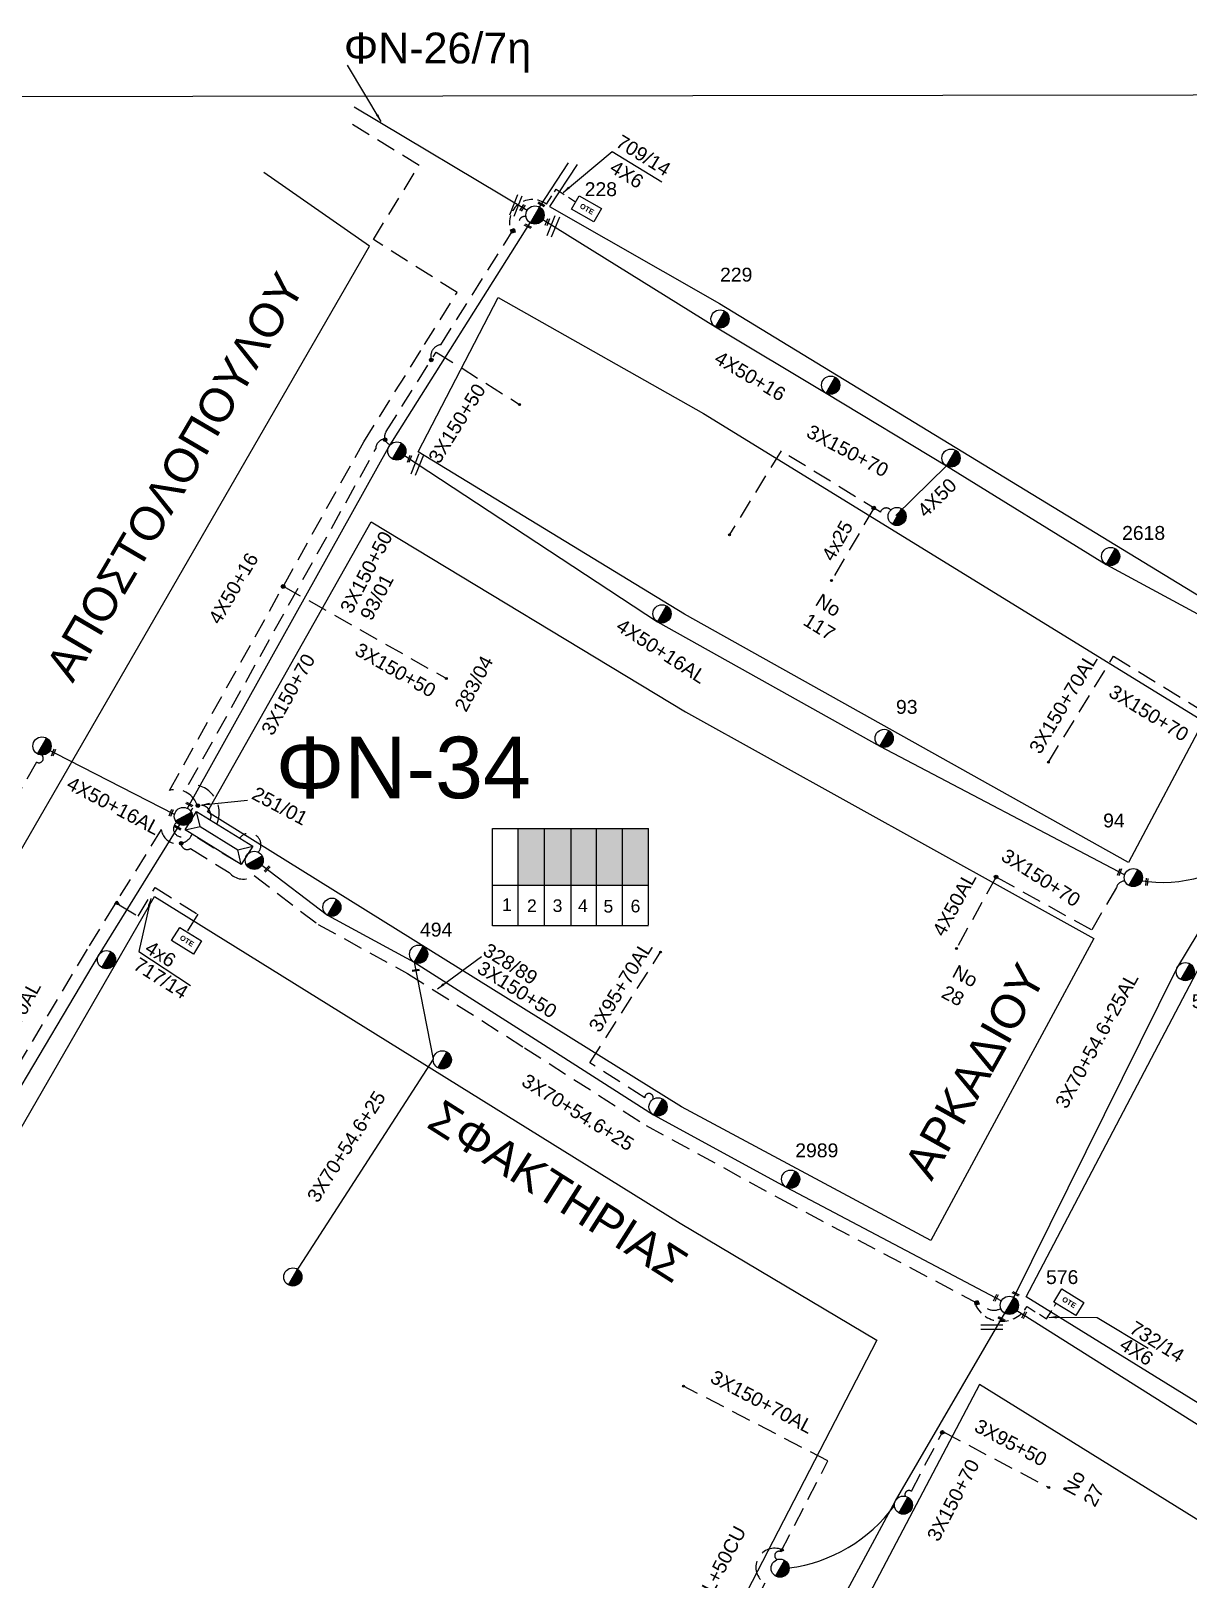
# Model space of a CAD drawing. Header units: millimetres. Extents: x 771 to 3391, y 686 to 1835.
# Drawn here: x 1578.8 to 1729.1, y 1568.5 to 1769.6 of the extents above; entities that cross this region are included whole.
import ezdxf

# ---------------------------------------------------------------- set-up
doc = ezdxf.new("R2010")
doc.units = ezdxf.units.MM
doc.linetypes.add('DASHED', pattern=[19.05, 12.7, -6.35])
for name, color, linetype in [('Pillar OTE', 7, 'Continuous'), ('Άγνωστα', 7, 'Continuous'), ('Γυμνά εναέρια ΧΤ και ΦΟΠ (3Φ)   4x50+16AL', 7, 'Continuous'), ('Επιγραφές - Σχήματα', 7, 'Continuous'), ('Καλωδια ΧΤ  3X95+50', 7, 'Continuous'), ('Καλώδια ΧΤ   3x150+50CU', 7, 'DASHED'), ('Καλώδια ΧΤ   3x150+70AL', 7, 'DASHED'), ('Καλώδια ΧΤ   3x150AL+50CU', 7, 'DASHED'), ('Μηχανική τομή', 7, 'Continuous'), ('Στύλος ΦΜ', 7, 'Continuous'), ('Στύλος ΦΜ @ 1', 7, 'Continuous'), ('Συνδέσεις', 7, 'Continuous'), ('Συνεστραμμένα ΧΤ   3x70+54.6+25 AL', 7, 'SYN_LINE'), ('Συνεστραμμένα ΧΤ   4x120+25 AL', 7, 'SYN_LINE'), ('Τομή', 7, 'Continuous'), ('Υπογεια Καλωδια Δικτυου ΧΤ 4X25', 7, 'DASHED'), ('Υποσταθμός εναέριος 2 στύλων', 7, 'Continuous'), ('Υποσταθμός πόλεως', 7, 'Continuous'), ('Υπόβαθρο ΔΕΗ', 7, 'Continuous'), ('Υπόγεια καλώδια Παροχών ΧΤ   4x50AL', 7, 'DASHED'), ('Υπόγεια καλώδια Παροχών ΧΤ   4x6', 7, 'DASHED')]:
    doc.layers.add(name, color=color, linetype=linetype)
doc.styles.add('arial', font='arial.ttf')
doc.styles.get("Standard").update_dxf_attribs({"font": 'arial.ttf'})
doc.linetypes.add('SYN_LINE', pattern='A,0.5,-0.0001,["/\\/\\/\\/",Standard,S=0.1,R=0,X=0,Y=-0.05],-0.25', length=0.7501)
doc.dimstyles.new('ISO-25', dxfattribs={"dimtxt": 2.5, "dimasz": 2.5, "dimexe": 1.25, "dimexo": 0.625, "dimtad": 1, "dimtxsty": 'Standard', "dimcen": 2.5, "dimadec": 0, "dimazin": 0, "dimtfac": 1, "dimtmove": 0, "dimatfit": 3, "dimfxl": 1, "dimarcsym": 0})

# ---------------------------------------------------------------- blocks, each defined once
blk = doc.blocks.new('ΥΠΑΡΧΩΝ ΤΣΙΜΕΝΤΕΝΙΟΣ ΣΤΥΛΟΣ')
at = {"layer": 'Στύλος ΦΜ'}
blk.add_hatch(color=7, dxfattribs=at).paths.add_polyline_path([(-1.29, -2.28, 0.574793), (2.62, 0, 0.268822), (1.3, 2.27)])
at = {"layer": 'Στύλος ΦΜ', "color": 7}
blk.add_line((-1.29, -2.28), (1.3, 2.27), dxfattribs=at)
blk.add_circle((0, 0), 2.62, dxfattribs=at)
at = {"layer": 'Στύλος ΦΜ', "flags": 4}
for tag, p in [('ΑΡΙΘΜΟΣ', (-4.68, 8.05)), ('ΤΥΠΟΣ', (-4.91, 3.03))]:
    blk.add_attdef(tag, p, '', height=4, dxfattribs=at)
blk = doc.blocks.new('ΥΠΟΣΤΑΘΜΟΣ ΕΝΑΕΡΙΟΣ ΕΠΙ 2 ΣΤΥΛΩΝ')
at = {"layer": 'Υποσταθμός εναέριος 2 στύλων', "linetype": 'Continuous'}
for points in [[(-11.97, -2.11, 0.574793), (-8.45, -0.07, 0.268822), (-9.64, 1.98)], [(9.68, -2.15, 0.574793), (13.19, -0.1, 0.268822), (12.01, 1.95)]]:
    blk.add_hatch(color=256, dxfattribs=at).paths.add_polyline_path(points)
for p, q in [((-11.97, -2.11), (-9.64, 1.98)), ((9.68, -2.15), (12.01, 1.95))]:
    blk.add_line(p, q, dxfattribs=at)
for centre in [(-10.81, -0.07), (10.84, -0.1)]:
    blk.add_circle(centre, 2.36, dxfattribs=at)
at = {"layer": 'Υποσταθμός πόλεως', "linetype": 'Continuous', "ltscale": 40}
blk.add_lwpolyline([(-8.57, 2.82), (8.57, 2.82), (8.57, -2.82), (-8.57, -2.82)], close=True, dxfattribs=at)
for points in [[(-5.75, 0), (-8.57, 2.82)], [(-8.57, -2.82), (-5.75, 0)], [(-5.75, 0), (5.75, 0)], [(5.75, 0), (8.57, 2.82)], [(8.57, -2.82), (5.75, 0)]]:
    blk.add_lwpolyline(points, dxfattribs=at)
at = {"layer": 'Υποσταθμός εναέριος 2 στύλων', "ltscale": 40, "flags": 1}
for tag, p in [('ΜΕΤΑΣΧΗΜΑΤΙΣΜΟΣ', (14.09, 2.51)), ('ΙΣΧΥΣ', (14.07, -0.28)), ('ΑΡΙΘΜΟΣ', (14.19, -3))]:
    blk.add_attdef(tag, p, '', height=1.8, dxfattribs=at)
blk = doc.blocks.new('ΤΟΜΗ')
at = {"layer": 'Τομή', "ltscale": 40}
for p, q in [((-5.68, 0), (5.68, 0)), ((5.68, -2.33), (-5.68, -2.33))]:
    blk.add_line(p, q, dxfattribs=at)
blk = doc.blocks.new('_ΣΥΝΔΕΣΗ')
at = {"layer": 'Συνδέσεις', "linetype": 'SYN_LINE', "ltscale": 40}
blk.add_hatch(color=256, dxfattribs=at).paths.add_polyline_path([(0.5, -0.01, 1), (-0.5, -0.01, 1)])
at = {"layer": 'Συνδέσεις'}
blk.add_circle((0, -0.01), 0.5, dxfattribs=at)
blk = doc.blocks.new('ΜΗΧΑΝΙΚΗ ΤΟΜΗ')
at = {"layer": 'Μηχανική τομή', "ltscale": 40}
for p, q in [((-1.89, 0.78), (1.89, 0.78)), ((1.89, 0), (-1.89, 0))]:
    blk.add_line(p, q, dxfattribs=at)
blk = doc.blocks.new('TSONTA XT1')
at = {"ltscale": 40}
h = blk.add_hatch(color=256, dxfattribs=at)
h.dxf.hatch_style = 1
h.paths.add_polyline_path([(595.96, 2487.66), (597.07, 2488.77), (595.96, 2489.87), (594.85, 2488.77)])
blk.add_lwpolyline([(594.85, 2488.77), (595.96, 2489.87), (597.07, 2488.77), (595.96, 2487.66)], close=True, dxfattribs=at)
blk = doc.blocks.new('PILLAR ΟΤΕ')
at = {"layer": 'Pillar OTE', "ltscale": 40}
blk.add_lwpolyline([(-3.31, 2.02), (3.39, 2.02), (3.39, -1.99), (-3.31, -1.99)], close=True, dxfattribs=at)
at = {"layer": 'Pillar OTE', "insert": (-1.81, 0.71), "char_height": 1.3575, "width": 109.961, "attachment_point": 1}
blk.add_mtext('{\\fArial|b1|i0|c161|p34;OTE}', dxfattribs=at)

msp = doc.modelspace()

# ---------------------------------------------------------------- hatches: boundary and pattern name
at = {"layer": 'Pillar OTE', "ltscale": 40}
h = msp.add_hatch(color=256, dxfattribs=at)
h.dxf.hatch_style = 1
h.paths.add_polyline_path([(1589.72296, 1656.15974), (1590.27627, 1656.06684), (1589.98981, 1656.55682)])
at = {"layer": 'Καλώδια ΧΤ   3x150+50CU', "linetype": 'DASHED', "ltscale": 0.2}
h = msp.add_hatch(color=30, dxfattribs=at)
h.dxf.hatch_style = 1
h.paths.add_polyline_path([(1645.54925, 1665.98415), (1642.10938, 1665.98436), (1642.10892, 1658.62377), (1645.54879, 1658.62043)])
h = msp.add_hatch(color=151, dxfattribs=at)
h.dxf.hatch_style = 1
h.paths.add_polyline_path([(1648.98882, 1665.98393), (1645.54925, 1665.98415), (1645.54879, 1658.62043), (1648.98836, 1658.61709)])
h = msp.add_hatch(color=1, dxfattribs=at)
h.dxf.hatch_style = 1
h.paths.add_polyline_path([(1652.28638, 1665.98373), (1648.98882, 1665.98393), (1648.98836, 1658.61709), (1652.28592, 1658.61389)])
h = msp.add_hatch(color=6, dxfattribs=at)
h.dxf.hatch_style = 1
h.paths.add_polyline_path([(1655.67237, 1665.98351), (1652.28638, 1665.98373), (1652.28592, 1658.61389), (1655.67191, 1658.6106)])
h = msp.add_hatch(color=5, dxfattribs=at)
h.dxf.hatch_style = 1
h.paths.add_polyline_path([(1659.06902, 1665.9833), (1655.67237, 1665.98351), (1655.67191, 1658.6106), (1659.06856, 1658.6073)])

# ---------------------------------------------------------------- linework, layer by layer
at = {"layer": 'Pillar OTE', "ltscale": 40}
for points in [[(1638.78067, 1653.34428), (1638.78147, 1665.98457), (1659.06902, 1665.9833)], [(1642.10858, 1653.34189), (1642.10938, 1665.98436)], [(1645.54846, 1653.33845), (1645.54925, 1665.98415)], [(1648.98803, 1653.33502), (1648.98882, 1665.98393)], [(1652.28558, 1653.33173), (1652.28638, 1665.98373)], [(1655.67158, 1653.32834), (1655.67237, 1665.98351)], [(1659.06823, 1653.44738), (1659.06902, 1665.9833)], [(1638.78101, 1658.627), (1659.06856, 1658.6073)], [(1589.98981, 1656.55682), (1590.27627, 1656.06684), (1589.72296, 1656.15974), (1589.98981, 1656.55682)], [(1659.06823, 1653.31555), (1659.06823, 1653.31555), (1638.78067, 1653.34521)]]:
    msp.add_lwpolyline(points, dxfattribs=at)
at = {"layer": 'Άγνωστα', "color": 6}
msp.add_lwpolyline([(1691.16581, 1706.65433), (1697.76328, 1713.07889)], dxfattribs=at)
at = {"layer": 'Άγνωστα', "color": 1, "linetype": 'DASHED', "ltscale": 0.2}
msp.add_lwpolyline([(1651.43684, 1635.55605), (1660.67221, 1650.00762)], dxfattribs=at)
msp.add_lwpolyline([(1659.63046, 1630.79094, 1.194925234), (1658.55668, 1631.00607), (1651.43684, 1635.55605)], format="xyb", dxfattribs=at)
at = {"layer": 'Γυμνά εναέρια ΧΤ και ΦΟΠ (3Φ)   4x50+16AL', "color": 5, "linetype": 'Continuous', "ltscale": 0.2}
msp.add_lwpolyline([(1644.89149, 1746.70194), (1648.67547, 1752.48042)], dxfattribs=at)
at = {"layer": 'Γυμνά εναέρια ΧΤ και ΦΟΠ (3Φ)   4x50+16AL', "color": 6, "linetype": 'Continuous', "ltscale": 0.2}
msp.add_lwpolyline([(1645.33382, 1745.10508), (1667.76257, 1731.14797), (1682.13165, 1722.55388), (1697.76328, 1713.07889), (1718.49906, 1700.29832), (1746.5739, 1685.12595)], dxfattribs=at)
at = {"layer": 'Γυμνά εναέρια ΧΤ και ΦΟΠ (3Φ)   4x50+16AL', "color": 173, "linetype": 'Continuous', "ltscale": 0.2}
msp.add_lwpolyline([(1627.37368, 1714.42068), (1660.22305, 1692.85009), (1689.08594, 1676.66323), (1720.91273, 1659.96862)], dxfattribs=at)
at = {"layer": 'Γυμνά εναέρια ΧΤ και ΦΟΠ (3Φ)   4x50+16AL', "color": 30}
msp.add_lwpolyline([(1597.48828, 1667.8005), (1580.31664, 1676.59421)], dxfattribs=at)
at = {"layer": 'Καλωδια ΧΤ  3X95+50', "color": 5, "linetype": 'DASHED', "ltscale": 0.2}
msp.add_lwpolyline([(1631.48568, 1727.88166), (1642.4129, 1720.99637)], dxfattribs=at)
at = {"layer": 'Καλωδια ΧΤ  3X95+50', "color": 27, "linetype": 'DASHED', "ltscale": 0.2}
msp.add_lwpolyline([(1697.26951, 1587.62047), (1710.95177, 1580.42382)], dxfattribs=at)
at = {"layer": 'Καλώδια ΧΤ   3x150+50CU', "color": 151, "linetype": 'DASHED', "ltscale": 0.2}
msp.add_lwpolyline([(1600.37786, 1669.14954, 0.381740743), (1596.82857, 1670.93272), (1622.0812, 1716.23417), (1629.96108, 1728.83855), (1634.19946, 1735.62084), (1623.31157, 1742.48135), (1629.24065, 1752.13071), (1619.96225, 1757.83185)], format="xyb", dxfattribs=at)
at = {"layer": 'Καλώδια ΧΤ   3x150+50CU', "color": 5, "linetype": 'DASHED', "ltscale": 0.2}
for points in [[(1630.83597, 1726.85056, -0.471214852), (1632.08453, 1728.83207), (1642.29014, 1745.02876, -0.422610815), (1643.15375, 1745.43586)], [(1625.48412, 1715.8091, -0.475340971), (1624.98542, 1717.5655), (1631.48568, 1727.88166)], [(1602.99019, 1666.55501, 0.564286441), (1599.31527, 1671.6968), (1623.63143, 1715.3183, -0.410182563), (1624.81732, 1716.56877)]]:
    msp.add_lwpolyline(points, format="xyb", dxfattribs=at)
at = {"layer": 'Καλώδια ΧΤ   3x150+50CU', "color": 151, "linetype": 'DASHED', "ltscale": 0.2}
msp.add_lwpolyline([(1611.61393, 1697.45662), (1632.89455, 1685.40734)], dxfattribs=at)
at = {"layer": 'Καλώδια ΧΤ   3x150+50CU', "color": 30, "linetype": 'DASHED', "ltscale": 0.2}
msp.add_lwpolyline([(1580.24555, 1675.51956, -0.913385439), (1579.56666, 1674.60396), (1577.54277, 1671.09983), (1564.34482, 1678.72263)], format="xyb", dxfattribs=at)
at = {"layer": 'Καλώδια ΧΤ   3x150+50CU', "color": 6, "linetype": 'DASHED', "ltscale": 0.2}
msp.add_lwpolyline([(1598.35454, 1664.06164, 0.60314374), (1599.55556, 1663.36921), (1604.57598, 1660.2682, 0.402505132), (1607.80807, 1659.88038), (1616.16219, 1653.4964), (1627.74196, 1647.1634), (1642.93963, 1637.49351), (1658.74115, 1627.39545), (1676.12867, 1617.90205), (1703.23407, 1603.53543, 0.238702489), (1704.81531, 1603.63916)], format="xyb", dxfattribs=at)
at = {"layer": 'Καλώδια ΧΤ   3x150+50CU', "linetype": 'DASHED', "ltscale": 0.2}
msp.add_lwpolyline([(1600.44893, 1664.81555), (1605.46935, 1661.71454)], dxfattribs=at)
at = {"layer": 'Καλώδια ΧΤ   3x150+50CU', "color": 27, "linetype": 'DASHED', "ltscale": 0.2}
msp.add_lwpolyline([(1676.18091, 1572.36242, 0.884815953), (1674.15273, 1567.94505), (1666.80854, 1553.73016), (1650.86609, 1561.9669)], format="xyb", dxfattribs=at)
at = {"layer": 'Καλώδια ΧΤ   3x150+50CU', "color": 151, "linetype": 'DASHED', "ltscale": 0.2}
msp.add_arc((1600.82085, 1667.59332), 1.40549, 338.8181895, 151.8654261, dxfattribs=at)
at = {"layer": 'Καλώδια ΧΤ   3x150+50CU', "color": 30, "linetype": 'DASHED', "ltscale": 0.2}
msp.add_arc((1598.38382, 1665.94074), 1.03592, 127.1001647, 335.3919086, dxfattribs=at)
at = {"layer": 'Καλώδια ΧΤ   3x150+50CU', "color": 1, "linetype": 'DASHED', "ltscale": 0.2}
msp.add_arc((1607.1921, 1663.84405), 1.5231, 321.3545454, 144.5973858, dxfattribs=at)
at = {"layer": 'Καλώδια ΧΤ   3x150+70AL', "color": 6, "linetype": 'DASHED', "ltscale": 0.2}
for points in [[(1690.52372, 1707.36271, 0.562526479), (1689.17357, 1707.08946), (1676.26772, 1715.03274), (1669.58193, 1704.16999)], [(1599.78633, 1665.22482, -0.748166783), (1595.75478, 1665.84939), (1586.1218, 1650.32426), (1574.5181, 1630.81879), (1560.465, 1605.9836, 0.045600321), (1559.80578, 1601.36666)]]:
    msp.add_lwpolyline(points, format="xyb", dxfattribs=at)
at = {"layer": 'Καλώδια ΧΤ   3x150+70AL', "color": 30, "linetype": 'DASHED', "ltscale": 0.2}
msp.add_lwpolyline([(1710.9968, 1674.60728), (1719.46838, 1688.37148), (1740.92186, 1675.16731), (1745.24286, 1684.39265, -0.9225664), (1748.21119, 1688.31646)], format="xyb", dxfattribs=at)
at = {"layer": 'Καλώδια ΧΤ   3x150+70AL', "color": 173, "linetype": 'DASHED', "ltscale": 0.2}
msp.add_lwpolyline([(1720.94116, 1659.1586, 0.339403524), (1719.83858, 1658.31207), (1716.60893, 1652.8004), (1704.19896, 1659.68453)], format="xyb", dxfattribs=at)
at = {"layer": 'Καλώδια ΧΤ   3x150+70AL', "color": 27, "linetype": 'DASHED', "ltscale": 0.2}
for points in [[(1675.78271, 1570.9987, -1.022327379), (1676.25973, 1572.02323), (1682.36185, 1583.83406), (1663.52118, 1593.56817)], [(1692.40426, 1579.2308, -0.761491113), (1693.19455, 1579.87316), (1697.26951, 1587.62047)]]:
    msp.add_lwpolyline(points, format="xyb", dxfattribs=at)
at = {"layer": 'Συνεστραμμένα ΧΤ   3x70+54.6+25 AL', "color": 27, "linetype": 'SYN_LINE', "ltscale": 20}
msp.add_lwpolyline([(1643.27755, 1746.25413), (1620.82761, 1759.70717)], dxfattribs=at)
at = {"layer": 'Συνεστραμμένα ΧΤ   3x70+54.6+25 AL', "color": 151, "linetype": 'SYN_LINE', "ltscale": 20}
for points in [[(1599.15005, 1668.61078), (1625.27554, 1715.47807), (1643.67806, 1744.68359)], [(1598.14658, 1666.47977), (1587.5747, 1649.44146), (1575.98856, 1629.96551), (1559.58758, 1600.98106), (1546.91701, 1577.38929), (1529.53797, 1577.66929)]]:
    msp.add_lwpolyline(points, dxfattribs=at)
at = {"layer": 'Συνεστραμμένα ΧΤ   3x70+54.6+25 AL', "color": 1, "linetype": 'SYN_LINE', "ltscale": 20}
for points in [[(1706.51082, 1605.05494), (1727.66551, 1647.77203), (1737.12943, 1663.43451)], [(1608.84028, 1661.23114), (1617.34636, 1654.73103), (1628.60706, 1648.6279), (1643.85364, 1638.92689), (1659.71182, 1628.79262), (1676.9341, 1619.39918), (1704.90208, 1604.61635)], [(1628.60706, 1648.6279), (1631.09025, 1635.99298), (1613.23951, 1608.38962)]]:
    msp.add_lwpolyline(points, dxfattribs=at)
at = {"layer": 'Συνεστραμμένα ΧΤ   3x70+54.6+25 AL', "color": 6, "linetype": 'SYN_LINE', "ltscale": 20}
msp.add_lwpolyline([(1706.90476, 1603.37906), (1745.55423, 1578.963), (1779.40823, 1557.5322), (1803.38997, 1543.33746)], dxfattribs=at)
at = {"layer": 'Συνεστραμμένα ΧΤ   3x70+54.6+25 AL', "color": 173, "linetype": 'SYN_LINE', "ltscale": 20}
msp.add_arc((1725.86235, 1675.84713), 16.87748, 256.5371533, 310.9819239, dxfattribs=at)
at = {"layer": 'Συνεστραμμένα ΧΤ   3x70+54.6+25 AL', "color": 27, "linetype": 'SYN_LINE', "ltscale": 15}
msp.add_arc((1674.66135, 1589.99854), 20.26419, 277.5460026, 323.6974431, dxfattribs=at)
at = {"layer": 'Συνεστραμμένα ΧΤ   4x120+25 AL', "color": 27, "linetype": 'SYN_LINE', "ltscale": 20}
msp.add_lwpolyline([(1631.50885, 1460.6336), (1635.75084, 1473.38431), (1643.73971, 1490.18584), (1670.94727, 1541.22775), (1691.1338, 1578.64128), (1705.64325, 1603.53311)], dxfattribs=at)
at = {"layer": 'Υπογεια Καλωδια Δικτυου ΧΤ 4X25', "color": 6, "linetype": 'DASHED', "ltscale": 0.2}
msp.add_lwpolyline([(1688.31508, 1707.61784), (1682.83943, 1698.18621)], dxfattribs=at)
at = {"layer": 'Υπόβαθρο ΔΕΗ'}
for points in [[(1649.78169, 1752.24469), (1646.21318, 1746.79523), (1668.2643, 1734.17215), (1668.2643, 1734.17215), (1737.81308, 1691.79404), (1778.55906, 1758.73426), (1761.80814, 1769.07367)], [(2899.29583, 1762.81833), (885.09289, 1760.10556)], [(1654.31156, 1753.92054), (1660.77171, 1750.01285)], [(1569.23931, 1752.70365), (1499.88, 1633.55942), (1533.01164, 1595.0673), (1538.87984, 1596.31531), (1622.80495, 1741.6215), (1609.06261, 1751.20354)], [(1639.5294, 1734.95095), (1666.19968, 1719.90081), (1666.19968, 1719.90081), (1731.13483, 1679.9346), (1721.40518, 1661.54782), (1663.73195, 1693.83135), (1663.73195, 1693.83135), (1629.1481, 1714.93397), (1639.5294, 1734.95095)], [(1623.02837, 1705.82714), (1663.85562, 1681.12768), (1663.85562, 1681.12768), (1716.89016, 1651.70806), (1695.70674, 1612.44482), (1663.35817, 1629.82189), (1663.35817, 1629.82189), (1601.76332, 1668.15536), (1623.02837, 1705.82714)], [(1708.09553, 1605.12023), (1743.35824, 1672.25222), (1791.99771, 1642.69918), (1777.41825, 1614.22893), (1827.10679, 1582.24511), (1804.86261, 1545.34277), (1708.09553, 1605.12023)], [(1594.8852, 1657.16123), (1663.17395, 1614.7073), (1663.17395, 1614.7073), (1688.72698, 1599.51093), (1631.38765, 1488.52895), (1625.82302, 1488.0596), (1548.91821, 1577.41512), (1594.8852, 1657.16123)], [(1592.82523, 1649.98121), (1599.55084, 1645.59368)], [(1717.3316, 1602.44609), (1723.9786, 1598.46043)], [(1662.76291, 1444.4904), (1672.53322, 1444.70029), (1706.07149, 1496.93619), (1749.27286, 1564.42394), (1702.02999, 1593.74855), (1638.74072, 1473.4231), (1662.76291, 1444.4904)]]:
    msp.add_lwpolyline(points, dxfattribs=at)
at = {"layer": 'Υπόγεια καλώδια Παροχών ΧΤ   4x50AL', "color": 173, "linetype": 'DASHED', "ltscale": 0.2}
msp.add_lwpolyline([(1704.19896, 1659.68453), (1699.04669, 1650.39658)], dxfattribs=at)
at = {"layer": 'Υπόγεια καλώδια Παροχών ΧΤ   4x6', "color": 5, "linetype": 'DASHED', "ltscale": 0.1}
msp.add_lwpolyline([(1641.12359, 1743.75936, -0.728235755), (1645.78869, 1747.09837), (1647.05325, 1749.02947), (1649.55701, 1747.38992)], format="xyb", dxfattribs=at)
at = {"layer": 'Υπόγεια καλώδια Παροχών ΧΤ   4x6', "color": 6, "linetype": 'DASHED', "ltscale": 0.2}
msp.add_lwpolyline([(1590.27627, 1656.06684), (1592.74917, 1654.57286), (1594.94732, 1658.3001), (1600.50874, 1654.84266), (1599.08662, 1652.55512)], dxfattribs=at)
at = {"layer": 'Υπόγεια καλώδια Παροχών ΧΤ   4x6', "color": 6, "linetype": 'DASHED', "ltscale": 0.1}
msp.add_lwpolyline([(1701.53198, 1604.04744, 0.597846624), (1708.21936, 1603.86831), (1710.77164, 1602.29165), (1711.98464, 1604.25523)], format="xyb", dxfattribs=at)

# ---------------------------------------------------------------- block references
at = {"layer": 'Pillar OTE', "xscale": 0.5, "yscale": 0.5, "zscale": 0.5}
for p, rotation in [((1650.99037, 1746.49003), 330.2111778167896), ((1599.02671, 1651.40286), 328.1315036405089), ((1713.63074, 1604.4349), 328.294477781741)]:
    msp.add_blockref('PILLAR ΟΤΕ', p, dxfattribs=dict(at, rotation=rotation))
at = {"layer": 'Μηχανική τομή'}
for p, xscale, yscale, zscale, rotation in [((1642.7592, 1746.56475), 0.2499999999999189, 0.2499999999999189, 0.2499999999999189, 57.82394888028176), ((1645.07366, 1746.98012), 0.2500000000002005, 0.2500000000002005, 0.2500000000002005, 331.5446991727721), ((1643.33555, 1744.14002), 0.2500000000002005, 0.2500000000002005, 0.2500000000002005, 331.5446991727721), ((1646.00421, 1744.72898), 0.249999999999919, 0.249999999999919, 0.249999999999919, 68.45138536945211), ((1628.08755, 1713.95192), 0.249999999999919, 0.249999999999919, 0.249999999999919, 68.45138536945211), ((1581.85778, 1675.80498), 0.249999999999919, 0.249999999999919, 0.249999999999919, 68.45138536945211), ((1599.37077, 1669.00673), 0.2500000000002005, 0.2500000000002005, 0.2500000000002005, 331.5446991727721), ((1597.12435, 1667.98687), 0.249999999999919, 0.249999999999919, 0.249999999999919, 68.45138536945211), ((1597.85079, 1666.00305), 0.2500000000002005, 0.2500000000002005, 0.2500000000002005, 331.5446991727721), ((1609.58288, 1660.65901), 0.249999999999919, 0.249999999999919, 0.249999999999919, 46.90277073897254), ((1720.31001, 1660.28477), 0.249999999999919, 0.249999999999919, 0.249999999999919, 68.45138536945211), ((1723.87209, 1659.03029), 0.249999999999919, 0.249999999999919, 0.249999999999919, 84.62235501560043), ((1628.83814, 1647.45214), 0.2500000000002005, 0.2500000000002005, 0.2500000000002005, 8.665227439241121), ((1704.24539, 1604.95784), 0.249999999999919, 0.249999999999919, 0.249999999999919, 63.32067318713963), ((1706.70112, 1605.43515), 0.2500000000002005, 0.2500000000002005, 0.2500000000002005, 331.5446991727721), ((1707.94711, 1602.72057), 0.249999999999919, 0.249999999999919, 0.249999999999919, 63.32067318713963), ((1704.85252, 1602.16458), 0.2500000000002005, 0.2500000000002005, 0.2500000000002005, 331.5446991727721)]:
    msp.add_blockref('ΜΗΧΑΝΙΚΗ ΤΟΜΗ', p, dxfattribs=dict(at, xscale=xscale, yscale=yscale, zscale=zscale, rotation=rotation))
at = {"layer": 'Στύλος ΦΜ @ 1', "ltscale": 40}
ref = msp.add_blockref('ΥΠΑΡΧΩΝ ΤΣΙΜΕΝΤΕΝΙΟΣ ΣΤΥΛΟΣ', (1644.30593, 1745.68005), dxfattribs=dict(at, xscale=0.4499999999998181, yscale=0.4499999999998181, zscale=0.4499999999998181))
ref.add_attrib('ΤΥΠΟΣ', '228', (1650.76247, 1748.13663), dxfattribs={"layer": 'Στύλος ΦΜ', "height": 1.8, "flags": 4})
ref = msp.add_blockref('ΥΠΑΡΧΩΝ ΤΣΙΜΕΝΤΕΝΙΟΣ ΣΤΥΛΟΣ', (1668.3436, 1732.17244), dxfattribs=dict(at, xscale=0.4499999999998181, yscale=0.4499999999998181, zscale=0.4499999999998181))
ref.add_attrib('ΤΥΠΟΣ', '229', (1668.34688, 1737.03401), dxfattribs={"layer": 'Στύλος ΦΜ', "height": 1.8, "flags": 4})
at = {"layer": 'Στύλος ΦΜ @ 1', "ltscale": 40, "xscale": 0.4499999999998181, "yscale": 0.4499999999998181, "zscale": 0.4499999999998181}
for p in [(1682.71268, 1723.57835), (1626.36244, 1715.02444), (1698.34431, 1714.10336), (1691.34417, 1706.51772), (1660.80408, 1693.87456), (1580.26508, 1676.69717), (1617.92739, 1655.75551), (1588.64001, 1648.9392), (1632.26597, 1635.92359), (1660.29286, 1629.81709), (1612.85374, 1607.71819), (1692.16762, 1578.07705), (1676.14515, 1569.87809)]:
    msp.add_blockref('ΥΠΑΡΧΩΝ ΤΣΙΜΕΝΤΕΝΙΟΣ ΣΤΥΛΟΣ', p, dxfattribs=at)
at = {"layer": 'Στύλος ΦΜ @ 1', "ltscale": 40}
ref = msp.add_blockref('ΥΠΑΡΧΩΝ ΤΣΙΜΕΝΤΕΝΙΟΣ ΣΤΥΛΟΣ', (1719.0801, 1701.32279), dxfattribs=dict(at, xscale=0.4499999999998181, yscale=0.4499999999998181, zscale=0.4499999999998181))
ref.add_attrib('ΤΥΠΟΣ', '2618', (1720.56868, 1703.4807), dxfattribs={"layer": 'Στύλος ΦΜ', "height": 1.8, "flags": 4})
ref = msp.add_blockref('ΥΠΑΡΧΩΝ ΤΣΙΜΕΝΤΕΝΙΟΣ ΣΤΥΛΟΣ', (1689.66697, 1677.6877), dxfattribs=dict(at, xscale=0.4499999999998181, yscale=0.4499999999998181, zscale=0.4499999999998181))
ref.add_attrib('ΤΥΠΟΣ', '93', (1691.19929, 1680.87619), dxfattribs={"layer": 'Στύλος ΦΜ', "height": 1.8, "flags": 4})
ref = msp.add_blockref('ΥΠΑΡΧΩΝ ΤΣΙΜΕΝΤΕΝΙΟΣ ΣΤΥΛΟΣ', (1722.03211, 1659.6024), dxfattribs=dict(at, xscale=0.4499999999998181, yscale=0.4499999999998181, zscale=0.4499999999998181))
ref.add_attrib('ΤΥΠΟΣ', '94', (1718.11343, 1666.12126), dxfattribs={"layer": 'Στύλος ΦΜ', "height": 1.8, "flags": 4})
ref = msp.add_blockref('ΥΠΑΡΧΩΝ ΤΣΙΜΕΝΤΕΝΙΟΣ ΣΤΥΛΟΣ', (1629.18809, 1649.65237), dxfattribs=dict(at, xscale=0.4499999999998181, yscale=0.4499999999998181, zscale=0.4499999999998181))
ref.add_attrib('ΤΥΠΟΣ', '494', (1629.37146, 1651.94487), dxfattribs={"layer": 'Στύλος ΦΜ', "height": 1.8, "flags": 4})
ref = msp.add_blockref('ΥΠΑΡΧΩΝ ΤΣΙΜΕΝΤΕΝΙΟΣ ΣΤΥΛΟΣ', (1728.77809, 1647.38562), dxfattribs=dict(at, xscale=0.4499999999998181, yscale=0.4499999999998181, zscale=0.4499999999998181))
ref.add_attrib('ΤΥΠΟΣ', '575', (1729.62377, 1642.65626), dxfattribs={"layer": 'Στύλος ΦΜ', "height": 1.8, "flags": 4})
ref = msp.add_blockref('ΥΠΑΡΧΩΝ ΤΣΙΜΕΝΤΕΝΙΟΣ ΣΤΥΛΟΣ', (1677.51514, 1620.42365), dxfattribs=dict(at, xscale=0.4499999999998181, yscale=0.4499999999998181, zscale=0.4499999999998181))
ref.add_attrib('ΤΥΠΟΣ', '2989', (1678.11724, 1623.26419), dxfattribs={"layer": 'Στύλος ΦΜ', "height": 1.8, "flags": 4})
ref = msp.add_blockref('ΥΠΑΡΧΩΝ ΤΣΙΜΕΝΤΕΝΙΟΣ ΣΤΥΛΟΣ', (1705.92526, 1604.03305), dxfattribs=dict(at, xscale=0.4499999999998181, yscale=0.4499999999998181, zscale=0.4499999999998181))
ref.add_attrib('ΤΥΠΟΣ', '576', (1710.68983, 1606.79949), dxfattribs={"layer": 'Στύλος ΦΜ', "height": 1.8, "flags": 4})
at = {"layer": 'Συνδέσεις'}
for p, xscale, yscale, zscale, rotation in [((1133.58298, 1142.41731), 0.3075184835441075, 0.3075184835441075, 0.3075184835441075, 333.277523104359), ((1182.66044, 1012.79006), 0.3075184835441074, 0.3075184835441074, 0.3075184835441074, 332.2029289471307), ((1345.80259, 1181.51447), 0.2, 0.2, 0.2, 333.2349597445087)]:
    msp.add_blockref('TSONTA XT1', p, dxfattribs=dict(at, xscale=xscale, yscale=yscale, zscale=zscale, rotation=rotation))
for p, xscale, yscale, zscale in [((1630.83597, 1726.85056), 0.4777242751394019, 0.4777242751394019, 0.4777242751394019), ((1642.30588, 1721.06248), 0.25, 0.25, 0.25), ((1624.84062, 1716.49584), 0.4777242751394019, 0.4777242751394019, 0.4777242751394019), ((1688.31508, 1707.61784), 0.4777242751394019, 0.4777242751394019, 0.4777242751394019), ((1669.56604, 1704.14417), 0.25, 0.25, 0.25), ((1611.59552, 1697.42359), 0.4777242751394019, 0.4777242751394019, 0.4777242751394019), ((1682.83943, 1698.18621), 0.25, 0.25, 0.25), ((1632.79053, 1685.47833), 0.25, 0.25, 0.25), ((1710.99418, 1674.60303), 0.25, 0.25, 0.25), ((1600.52784, 1668.96793), 0.4777242751394019, 0.4777242751394019, 0.4777242751394019), ((1598.35454, 1664.06164), 0.4777242751394019, 0.4777242751394019, 0.4777242751394019), ((1704.19896, 1659.68453), 0.4777242751394019, 0.4777242751394019, 0.4777242751394019), ((1660.62502, 1649.93378), 0.25, 0.25, 0.25), ((1699.04669, 1650.39658), 0.25, 0.25, 0.25), ((1663.59771, 1593.52863), 0.25, 0.25, 0.25), ((1697.22352, 1587.53304), 0.4777242751394019, 0.4777242751394019, 0.4777242751394019), ((1711.06707, 1580.37656), 0.25, 0.25, 0.25)]:
    msp.add_blockref('_ΣΥΝΔΕΣΗ', p, dxfattribs=dict(at, xscale=xscale, yscale=yscale, zscale=zscale))
at = {"layer": 'Τομή', "xscale": 0.2499999999998873, "yscale": 0.2499999999998873, "zscale": 0.2499999999998873, "rotation": 248.1909067709115}
for p in [(1642.09192, 1746.82471), (1646.94654, 1744.10151), (1629.2825, 1713.16725)]:
    msp.add_blockref('ΤΟΜΗ', p, dxfattribs=at)
at = {"layer": 'Τομή', "xscale": 0.25, "yscale": 0.25, "zscale": 0.25}
msp.add_blockref('ΤΟΜΗ', (1703.65616, 1601.48255), dxfattribs=at)
at = {"layer": 'Υποσταθμός εναέριος 2 στύλων', "xscale": 0.4999999999999999, "yscale": 0.4999999999999999, "zscale": 0.4999999999999999, "rotation": 328.2972383573065}
msp.add_blockref('ΥΠΟΣΤΑΘΜΟΣ ΕΝΑΕΡΙΟΣ ΕΠΙ 2 ΣΤΥΛΩΝ', (1603.2531, 1664.73804), dxfattribs=at)

# ---------------------------------------------------------------- texts
at = {"ltscale": 40, "char_height": 4, "width": 67.4273804, "attachment_point": 1, "style": 'arial'}
for s, insert, rotation in [('{\\H1.083x;AΠOΣTOΛOΠΟΥΛΟΥ}', (1580.51832, 1686.95906), 59.63164), ('{\\H1.083x;APKAΔIOY}', (1692.04046, 1622.16591), 60.718751), ('{\\H1.083x;ΣΦAKTHPIAΣ}', (1632.35641, 1630.94075), 327.5858785)]:
    msp.add_mtext(s, dxfattribs=dict(at, insert=insert, rotation=rotation))
at = {"ltscale": 30, "char_height": 1.63441, "width": 11.2572904, "attachment_point": 1}
for s, insert in [('1', (1640.02684, 1656.9056)), ('2', (1643.2653, 1656.77214)), ('3', (1646.59589, 1656.77214)), ('4', (1649.8994, 1656.77214)), ('5', (1653.2029, 1656.69097)), ('6', (1656.72303, 1656.71803))]:
    msp.add_mtext(s, dxfattribs=dict(at, insert=insert))
at = {"layer": 'Άγνωστα', "color": 7, "char_height": 1.8, "attachment_point": 1}
for s, gutter_width, insert, rotation in [('709/14', 1.5896, (1655.60451, 1756.21843), 328.2559341), ('4Χ6', 1.5896, (1654.81347, 1752.91101), 328.2559341), ('4X50+16', 12.5, (1668.37072, 1728.13183), 329.2512265), ('3X150+50', 12.5, (1630.34756, 1714.20207), 57.9576868), ('3X150+70', 12.5, (1680.25109, 1718.54573), 332.0897021), ('4X50', 12.5, (1693.79685, 1707.55031), 44.5091898), ('3X150+50', 12.5, (1618.89164, 1694.60181), 62.0897021), ('4X50+16', 12.5, (1601.78605, 1693.26188), 59.6578679), ('93/01', 12.5, (1621.48448, 1693.68728), 62.0897021), ('3X150+50', 12.5, (1621.62643, 1690.22258), 330.2107395), ('3X150+70', 12.5, (1608.65012, 1678.80045), 60.9072345), ('283/04', 12.5, (1633.76334, 1681.82271), 62.0897021), ('3X150+70', 12.5, (1719.61358, 1684.78408), 328.3412572), ('251/01', 2.16933, (1608.19839, 1671.5042), 332.0897021), ('3X150+70', 12.5, (1705.67781, 1663.47616), 327.1094069), ('4X50AL', 12.5, (1695.82866, 1652.66561), 61.264604), ('717/14', 12.5, (1592.94162, 1649.33942), 327.8907051), ('4x6', 12.5, (1594.4354, 1651.52124), 327.8907051), ('328/89', 12.5, (1638.34207, 1651.20194), 327.8907051), ('3X95+70AL', 12.5, (1651.17519, 1640.29096), 58.1739369), ('3X150+50', 12.5, (1637.58637, 1648.88911), 327.8907051), ('3X70+54.6+25AL', 12.5, (1711.78339, 1630.30549), 61.264604), ('3X70+54.6+25', 12.5, (1643.36407, 1634.22969), 328.1305883), ('3X70+54.6+25', 12.5, (1614.57742, 1618.20273), 57.3020364), ('3X150+70AL', 12.5, (1667.76035, 1595.71237), 332.0897021), ('3X95+50', 12.5, (1702.06469, 1589.36173), 332.0897021)]:
    msp.add_mtext_dynamic_manual_height_columns(s, width=1.8, gutter_width=gutter_width, heights=[0.04535], dxfattribs=dict(at, insert=insert, rotation=rotation))
at = {"layer": 'Άγνωστα', "color": 7}
note = msp.add_mtext_dynamic_manual_height_columns('No ', width=1.8, gutter_width=1.5896, heights=[0.04535, 0], dxfattribs=dict(at, insert=(1678.63465, 1698.39665), char_height=1.8, attachment_point=1, rotation=328.2559341))
for column, words in zip(note.columns.linked_columns, ['117']):
    column.text = words
note = msp.add_mtext_dynamic_manual_height_columns('No ', width=1.8, gutter_width=2.16933, heights=[0.04535, 0], dxfattribs=dict(at, insert=(1695.68513, 1650.22199), char_height=1.8, attachment_point=1, rotation=332.0897021))
for column, words in zip(note.columns.linked_columns, ['28']):
    column.text = words
note = msp.add_mtext_dynamic_manual_height_columns('732/14\\P', width=1.8, gutter_width=2.24951, heights=[0.04535, 0], dxfattribs=dict(at, insert=(1718.88889, 1604.2436), char_height=1.8, attachment_point=1, rotation=328.1057025))
note = msp.add_mtext_dynamic_manual_height_columns('4Χ6\\P', width=1.8, gutter_width=2.24951, heights=[0.04535, 0], dxfattribs=dict(at, insert=(1717.5935, 1602.12915), char_height=1.8, attachment_point=1, rotation=328.1057025))
at = {"layer": 'Γυμνά εναέρια ΧΤ και ΦΟΠ (3Φ)   4x50+16AL', "color": 7, "char_height": 1.8, "attachment_point": 1}
for insert, rotation in [((1655.66957, 1693.37281), 327.1874434), ((1584.15029, 1672.83285), 332.0897021)]:
    msp.add_mtext_dynamic_manual_height_columns('4X50+16AL', width=1.8, gutter_width=12.5, heights=[0.04535], dxfattribs=dict(at, insert=insert, rotation=rotation))
at = {"layer": 'Επιγραφές - Σχήματα', "ltscale": 0.2, "insert": (1619.48469, 1769.38008), "char_height": 4, "width": 19.6718533, "attachment_point": 1}
msp.add_mtext('ΦΝ-26/7η', dxfattribs=at)
at = {"layer": 'Καλώδια ΧΤ   3x150+70AL', "color": 7, "char_height": 1.8, "attachment_point": 1}
for s, insert, rotation in [('4x25', (1681.44733, 1701.44032), 60.4429403), ('3X150+70AL', (1708.38669, 1676.43773), 58.9172927), ('3X150+70AL', (1571.67488, 1633.48969), 61.6116972)]:
    msp.add_mtext_dynamic_manual_height_columns(s, width=1.8, gutter_width=12.5, heights=[0.04535], dxfattribs=dict(at, insert=insert, rotation=rotation))
at = {"layer": 'Καλώδια ΧΤ   3x150AL+50CU', "color": 7, "char_height": 1.8, "attachment_point": 1, "rotation": 62.0972038}
for s, insert in [('3X150+70', (1695.12726, 1574.0486)), ('3X150AL+50CU', (1661.67837, 1559.44859))]:
    msp.add_mtext_dynamic_manual_height_columns(s, width=1.8, gutter_width=12.5, heights=[0.04535], dxfattribs=dict(at, insert=insert))
at = {"layer": 'Καλώδια ΧΤ   3x150AL+50CU', "color": 7}
note = msp.add_mtext_dynamic_manual_height_columns('No ', width=1.8, gutter_width=1.78818, heights=[0.04535, 0], dxfattribs=dict(at, insert=(1711.10691, 1576.77934), char_height=1.8, attachment_point=1, rotation=62.0972038))
for column, words in zip(note.columns.linked_columns, ['27']):
    column.text = words
at = {"layer": 'Υπόβαθρο ΔΕΗ', "insert": (1610.62951, 1677.90614), "char_height": 8, "attachment_point": 1}
msp.add_mtext_dynamic_manual_height_columns('ΦN-34', width=84.657329, gutter_width=12.5, heights=[0], dxfattribs=at)

# ---------------------------------------------------------------- leaders
at = {"layer": 'Επιγραφές - Σχήματα', "ltscale": 40}
for points in [[(1624.31742, 1757.83185), (1619.96225, 1765.12862)], [(1647.95491, 1748.60885), (1654.31156, 1753.92054)], [(1601.04424, 1669.07231), (1606.97807, 1669.65696)], [(1594.38807, 1656.88311), (1592.82523, 1649.98121)], [(1631.65176, 1645.14814), (1637.34036, 1649.3294)], [(1711.06044, 1602.48973), (1717.3316, 1602.44609)]]:
    msp.add_leader(points, dimstyle='ISO-25', override={"dimasz": 1, "dimtad": 0}, dxfattribs=at)

doc.saveas('drawing.dxf')
